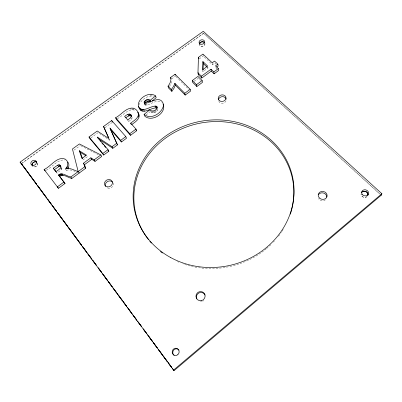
<?xml version="1.0" encoding="UTF-8"?>
<svg xmlns="http://www.w3.org/2000/svg" width="402" height="402" viewBox="0 0 402 402"><rect width="100%" height="100%" fill="white"/><g stroke="black" fill="none" stroke-linecap="round" stroke-linejoin="round"><path stroke-width="0.3" stroke-dasharray="2.01 1.51" d="M207.829 67.049L207.975 67.998L202.985 71.651L203.02 70.395M132.082 117.289L132.047 118.233L131.399 119.309L130.002 120.53L128.504 121.625L127.72 120.751M157.71 108.877C157.649 112.309 152.624 114.042 150.232 111.6L149.629 109.877M171.418 81.274L171.131 83.284L169.533 86.46M55.963 171.684L57.094 173.131L61.36 169.659L61.938 167.679M138.861 104.872C141.454 99.827 147.504 95.053 153.484 96.239M65.395 168.946L66.476 170.403L67.526 169.162M146.107 114.982L150.232 111.6M202.93 54.094L203.246 56.034L212.482 64.707L214.809 63.003L216.045 64.159M82.933 159.986L87.465 156.669L86.827 155.654M194.055 81.36L198.256 78.279L200.367 80.33M171.649 78.933L175.508 76.134M199.271 58.918L203.246 56.034M46.275 170.227C52.335 167.232 57.235 159.488 64.652 159.946M73.968 150.157L80.37 145.514M90.902 137.886L98.138 132.64L109.681 140.152L109.178 139.007M104.907 127.73L111.997 122.595M117.404 118.675C122.831 116.007 128.148 107.726 135.172 110.309M21.904 163.232L203.588 33.301L380.749 194.784M21.442 163.654L203.588 33.301M144.715 104.419L145.011 104.977C150.303 105.721 155.594 98.922 161.202 102.173M66.476 170.403C69.44 169.051 72.611 170.488 75.39 171.594M80.918 145.795L99.55 155.338M203.603 33.381L380.724 194.839M215.768 67.792L217 68.948M207.115 67.184L207.975 67.998M175.95 76.576L178.166 78.777M178.614 79.219L188.804 89.36M56.33 172.141L57.094 173.131M60.255 168.197L61.36 169.659M60.697 167.584L61.797 169.051M60.888 166.895L61.993 168.363M108.847 138.554L109.681 140.152M127.781 119.947L128.504 121.625M130.69 117.62L131.399 119.309M130.464 108.123L131.168 109.846M131.886 107.987L132.58 109.711M133.228 108.148L133.916 109.872M144.815 103.5L145.444 105.249M144.383 103.234L145.011 104.977M145.439 103.57L146.067 105.319M146.434 103.339L147.057 105.088M150.83 110.65L151.433 112.374M151.986 111.017L152.579 112.741M152.891 111.052L153.484 112.771M153.79 110.892L154.378 112.615M154.68 110.54L155.262 112.264M155.559 109.997L156.137 111.726M150.021 94.199L150.614 95.977M156.599 109.032L157.167 110.766M151.484 94.179L152.072 95.957M202.739 70.234L202.985 71.651M212.206 62.787L212.482 64.707M225.999 100.917A3.909 3.276 -9.2 0 1 222.492 103.239A3.909 3.276 -9.2 0 1 218.794 101.495M204.919 43.451A2.809 2.226 -11.3 0 1 202.231 46.23A2.809 2.226 -11.3 0 1 199.397 43.954M113.062 182.975A4.12 3.578 -29.5 0 1 111.982 187.081A4.12 3.578 -29.5 0 1 107.575 188.171M283.174 229.431A80.274 73.199 -11.6 0 1 280.742 233.14M279.697 234.602A80.274 73.199 -11.6 0 1 277.862 236.999M274.28 241.195A80.274 73.199 -11.6 0 1 273.44 242.094M270.827 244.733A80.274 73.199 -11.6 0 1 268.556 246.838M268.094 247.25A80.274 73.199 -11.6 0 1 266.692 248.456M266.219 248.853A80.274 73.199 -11.6 0 1 182.719 263.752M178.619 262.174A80.274 73.199 -11.6 0 1 177.463 261.677M325.439 199.824A4.472 3.975 11.9 0 1 318.434 198.588M203.794 300.53A4.608 4.517 -47.8 0 1 202.774 301.173M201.628 301.535A4.608 4.517 -47.8 0 1 200.437 301.585M367.006 196.578A3.497 3.025 16.2 0 1 363.242 197.035A3.497 3.025 16.2 0 1 361.061 194.081M204.935 43.527A2.809 2.226 -11.3 0 1 202.246 46.31A2.809 2.226 -11.3 0 1 199.407 44.029M37.582 163.132A2.965 2.412 -33.4 0 1 36.336 166.237A2.965 2.412 -33.4 0 1 32.934 166.473M37.632 163.187A2.96 2.412 -33.4 0 1 36.059 166.503A2.96 2.412 -33.4 0 1 32.527 166.086M366.981 196.633A3.497 3.025 16.2 0 1 363.217 197.091A3.497 3.025 16.2 0 1 361.036 194.141"/><path stroke-width="0.6" d="M201.759 78.063L201.427 76.199L210.975 69.209L211.251 71.104L201.759 78.063L198.312 74.732L197.965 72.857L198.432 57.35L202.93 54.094L212.206 62.787L214.547 61.079L217.859 64.164L218.1 66.079L216.703 67.109M198.312 74.732L198.367 72.878M202.92 61.591L202.658 69.762L207.678 66.094L202.92 61.591L203.241 63.511L203.04 69.772M150.785 102.073L150.187 100.314C148.212 98.701 145.157 99.867 144.122 101.997L144.383 103.234C150.398 103.56 160.865 93.857 163.569 104.952C162.674 112.887 151.001 120.384 144.092 114.404L149.629 109.877C152.031 112.324 157.076 110.585 157.142 107.143L156.755 106.419C151.172 104.525 142.745 114.299 138.323 106.424C137.102 98.721 149.031 90.887 155.609 95.932L156.182 97.711L152.137 100.982M138.343 115.314C139.007 112.037 136.268 108.952 133.228 108.148C126.067 107.309 121.354 114.892 115.605 117.731L116.389 119.409L130.484 135.323L136.695 130.75L136.007 129.107L130.665 123.158C133.489 120.927 137.283 119.042 138.343 115.314L139.012 117.012C138.032 120.53 134.549 122.399 131.856 124.474M139.012 117.012L138.901 114.444L138.233 112.736M67.757 168.8C69.184 166.805 69.37 163.921 67.762 161.966M78.179 171.584C74.089 170.443 69.787 167.116 65.395 168.946C68.325 166.443 68.873 161.353 65.28 159.157C56.978 155.85 50.778 166.755 44.104 169.488L58.446 188.302L65.034 183.463L58.476 174.955C62.24 171.739 66.933 176.523 70.812 177.001L71.873 178.433L85.752 168.222L84.495 164.659L83.515 163.167L90.817 157.82L94.148 159.855L95.073 161.363L101.741 156.463L100.852 154.931L79.385 143.951L72.45 148.971L78.179 171.584L79.199 173.041M175.307 85.129L174.021 88.204L171.865 91.349L168.533 87.958L168.031 86.139C169.935 83.696 171.528 80.606 170.679 77.435L175.046 74.275L190.186 89.309L190.578 91.123L185.196 95.083L175.307 85.129L174.84 83.294L173.543 86.385L171.378 89.54L171.865 91.349M381.186 195.261L381.9 193.749L203.286 31.306L20.1 162.137L174.036 370.694M150.393 101.862C148.685 100.641 146.444 101.611 145.167 103.002L144.539 101.254M173.413 370.222L381.9 193.749M381.217 195.206L174.011 370.674L172.523 368.654M150.187 100.314L155.609 95.932M84.495 164.659L91.756 159.333L95.073 161.363M65.034 183.463L63.928 182.056L57.305 186.92L58.446 188.302M70.812 177.001L84.772 166.745L83.515 163.167M94.148 159.855L100.852 154.931M108.022 149.665L108.867 151.222L103.686 155.031L102.811 153.494L108.022 149.665L97.395 137.102L112.012 146.73L112.836 148.303L117.49 144.876L110.188 128.555M112.012 146.73L116.696 143.293L109.917 128.007L120.665 140.373L121.439 141.971L126.545 138.218L125.801 136.605L111.701 120.555L103.555 126.454L108.847 138.554L97.249 131.017L89.003 136.987L89.937 138.584L103.686 155.031M120.665 140.373L125.801 136.605M130.484 135.323L129.761 133.695L136.007 129.107M185.196 95.083L184.774 93.279L190.186 89.309M196.849 86.51L196.493 84.671L202.146 80.521L197.91 76.415L192.277 80.541L192.653 82.385L196.849 86.51L202.472 82.375L202.146 80.521M218.397 68.586L218.638 70.486L214.115 73.812L213.849 71.928L218.397 68.586L215.512 65.883L217.859 64.164M59.596 176.388C63.345 173.192 68.013 177.955 71.873 178.433M53.28 168.197L57.717 165.152L58.898 164.81L59.797 164.996C63.044 167.463 57.707 170.398 55.963 171.684L53.28 168.197L55.948 171.644M54.426 169.659L58.833 166.624L60.009 166.282L60.903 166.468L59.797 164.996M125.801 117.811C127.379 116.605 129.796 114.655 131.635 116.469L130.931 114.771C128.896 112.821 126.339 115.208 124.63 116.434L127.781 119.947L130.69 117.62L131.343 116.54L130.931 114.771M156.755 106.419L157.323 108.158C151.876 106.299 141.233 117.057 138.64 106.6M79.33 150.8L86.505 155.147L81.948 158.473L79.33 150.8L80.32 152.343L82.531 158.81M80.32 152.343L85.933 155.745M112.836 148.303L98.284 138.7L97.395 137.102M210.975 69.209L213.849 71.928M203.241 63.511L206.683 66.772M211.251 71.104L214.115 73.812M197.965 72.857L201.427 76.199M192.277 80.541L196.493 84.671M174.84 83.294L184.774 93.279M168.031 86.139L171.378 89.54M135.876 129.841L136.695 130.75M115.605 117.731L129.761 133.695M20.1 162.137L22.185 164.664M110.736 129.645L121.439 141.971M99.852 140.554L100.636 141.484M101.812 142.876L103.379 144.73M104.163 145.655L105.731 147.509M108.083 150.293L108.867 151.222M89.003 136.987L102.811 153.494M44.104 169.488L45.295 170.935M59.054 174.533L60.169 175.97M59.978 174.016L61.089 175.453M60.963 173.764L62.074 175.207M61.898 173.85L62.998 175.287M58.476 174.955L63.928 182.056M137.73 112.419L138.901 114.444M57.717 165.152L58.833 166.624M58.898 164.81L60.009 166.282M23.306 166.177L32.235 178.297M32.979 179.307L36.703 184.357M37.446 185.367L42.285 191.935M43.029 192.945L46.753 197.99M47.496 199L51.215 204.05M53.079 206.578L56.798 211.628M57.546 212.638L62.38 219.201M63.124 220.211L67.219 225.768M68.335 227.281L77.269 239.401M78.013 240.411L81.737 245.461M82.48 246.471L87.319 253.034M88.063 254.044L91.787 259.094M92.53 260.104L96.249 265.154L92.49 260.064M98.485 268.184L101.832 272.727M102.575 273.737L107.414 280.305M108.53 281.817L112.253 286.867L108.123 281.279M113.369 288.385L117.836 294.445M118.58 295.455L122.303 300.5L117.429 293.907M123.047 301.51L126.771 306.56M128.63 309.088L132.353 314.138M133.097 315.148L136.816 320.198M138.68 322.721L141.283 326.258L137.534 321.178M143.519 329.288L146.866 333.831M148.725 336.353L152.448 341.404L147.584 334.816M153.564 342.921L157.288 347.971M158.775 349.991L162.87 355.544M163.614 356.554L167.338 361.604L158.378 349.464M21.391 163.599L26.602 170.669M27.346 171.679L36.652 184.307M37.401 185.317L41.12 190.367M41.863 191.377L46.702 197.94M47.451 198.95L51.17 204M51.918 205.015L56.757 211.578M57.501 212.588L71.646 231.783M72.39 232.793L81.696 245.416M82.44 246.431L86.164 251.481M88.023 254.004L91.746 259.054M98.073 267.642L101.796 272.692M102.912 274.209L107.379 280.269M112.962 287.842L116.686 292.897M123.017 301.48L126.736 306.53M127.479 307.54L131.203 312.595M133.067 315.118L136.786 320.168M143.117 328.756L146.841 333.806M153.167 342.393L157.262 347.946M66.451 167.694L67.169 168.674M67.144 166.604L68.214 168.076M163.081 104.028C167.116 112.821 151.845 122.695 144.73 116.113L144.092 114.404M84.772 166.745L85.752 168.222M90.817 157.82L91.756 159.333M103.555 126.454L108.676 137.856M116.696 143.293L117.49 144.876M111.701 120.555L112.505 122.228M130.665 123.158L131.142 124.268M127.936 114.243L128.655 115.942M129.178 113.977L129.891 115.681M130.158 114.208L130.866 115.907M138.464 114.007L139.127 115.711M140.082 108.53L140.735 110.254M141.132 109.083L141.78 110.806M142.323 109.399L142.971 111.123M143.66 109.48L144.298 111.203M144.122 101.997L144.75 103.746M145.378 100.495L146.001 102.249M146.629 99.786L147.248 101.545M147.825 99.51L148.433 101.269M148.996 99.681L149.599 101.44M155.066 105.832L155.644 107.57M156.046 105.967L156.619 107.711M170.679 77.435L171.041 78.822M175.046 74.275L175.277 75.204M198.432 57.35L198.688 58.792M199.568 43.371A2.809 2.226 -11.3 0 1 202.1 41.763A2.809 2.226 -11.3 0 1 204.713 42.903M199.583 43.451A2.809 2.226 -11.3 0 1 202.116 41.838A2.809 2.226 -11.3 0 1 204.729 42.979M32.185 165.473A2.965 2.412 -33.4 0 1 33.436 162.378A2.965 2.412 -33.4 0 1 36.828 162.137M32.235 165.529A2.96 2.412 -33.4 0 1 33.487 162.433A2.96 2.412 -33.4 0 1 36.878 162.192M361.498 192.583A3.497 3.025 16.2 0 1 365.795 191.533A3.497 3.025 16.2 0 1 367.88 195.256M361.478 192.638A3.497 3.025 16.2 0 1 365.775 191.588A3.497 3.025 16.2 0 1 367.855 195.312M105.53 186.297A4.12 3.578 -29.5 0 1 107.48 181.563A4.12 3.578 -29.5 0 1 112.585 182.171M148.675 239.808A80.274 73.199 -11.6 0 1 201.166 122.962A80.274 73.199 -11.6 0 1 290.314 214.155M162.423 253.029A80.274 73.199 -11.6 0 1 160.438 251.511M151.418 243.049A80.274 73.199 -11.6 0 1 149.825 241.22M218.462 99.832A3.909 3.276 -9.2 0 1 222.185 96.681A3.909 3.276 -9.2 0 1 226.175 99.214M196.759 298.947A4.608 4.517 -47.8 0 1 199.096 292.892A4.608 4.517 -47.8 0 1 205.1 295.093M318.52 194.603A4.472 3.975 11.9 0 1 323.555 193.04A4.472 3.975 11.9 0 1 326.791 197.07M174.136 355.393A3.653 3.452 -75.1 0 1 173.785 349.951A3.653 3.452 -75.1 0 1 178.98 350.132M171.8 367.664L168.081 362.614L171.78 367.644M219.859 100.977A3.93 3.291 -9.2 0 0 226.009 98.279A3.93 3.291 -9.2 0 0 220.462 95.254A3.93 3.291 -9.2 0 0 219.859 100.977M319.459 198.06A4.502 3.995 11.7 0 0 326.977 196.673A4.502 3.995 11.7 0 0 321.565 191.463A4.502 3.995 11.7 0 0 319.459 198.06M201.246 300.671A4.638 4.543 -46.9 0 0 204.1 293.189A4.638 4.543 -46.9 0 0 196.251 294.591A4.638 4.543 -46.9 0 0 201.246 300.671M170.739 257.592A80.732 73.526 -11.6 0 0 293.978 193.759A80.732 73.526 -11.6 0 0 176.031 129.71A80.732 73.526 -11.6 0 0 170.739 257.592M32.984 165.443A2.98 2.422 -33.3 0 0 36.371 161.659A2.98 2.422 -33.3 0 0 31.622 161.428A2.98 2.422 -33.3 0 0 32.984 165.443M362.684 194.869A3.517 3.04 16.1 0 0 368.483 193.804A3.517 3.04 16.1 0 0 364.142 189.814A3.517 3.04 16.1 0 0 362.684 194.869M200.844 44.205A2.824 2.231 -11.3 0 0 204.618 41.481A2.824 2.231 -11.3 0 0 200.09 40.416A2.824 2.231 -11.3 0 0 200.844 44.205M177.8 354.71A3.673 3.472 -74.8 0 0 176.991 348.454A3.673 3.472 -74.8 0 0 172.212 352.474A3.673 3.472 -74.8 0 0 177.8 354.71M107.721 186.965A4.146 3.593 -29.5 0 0 112.218 181.558A4.146 3.593 -29.5 0 0 105.369 181.191A4.146 3.593 -29.5 0 0 107.721 186.965"/></g></svg>
